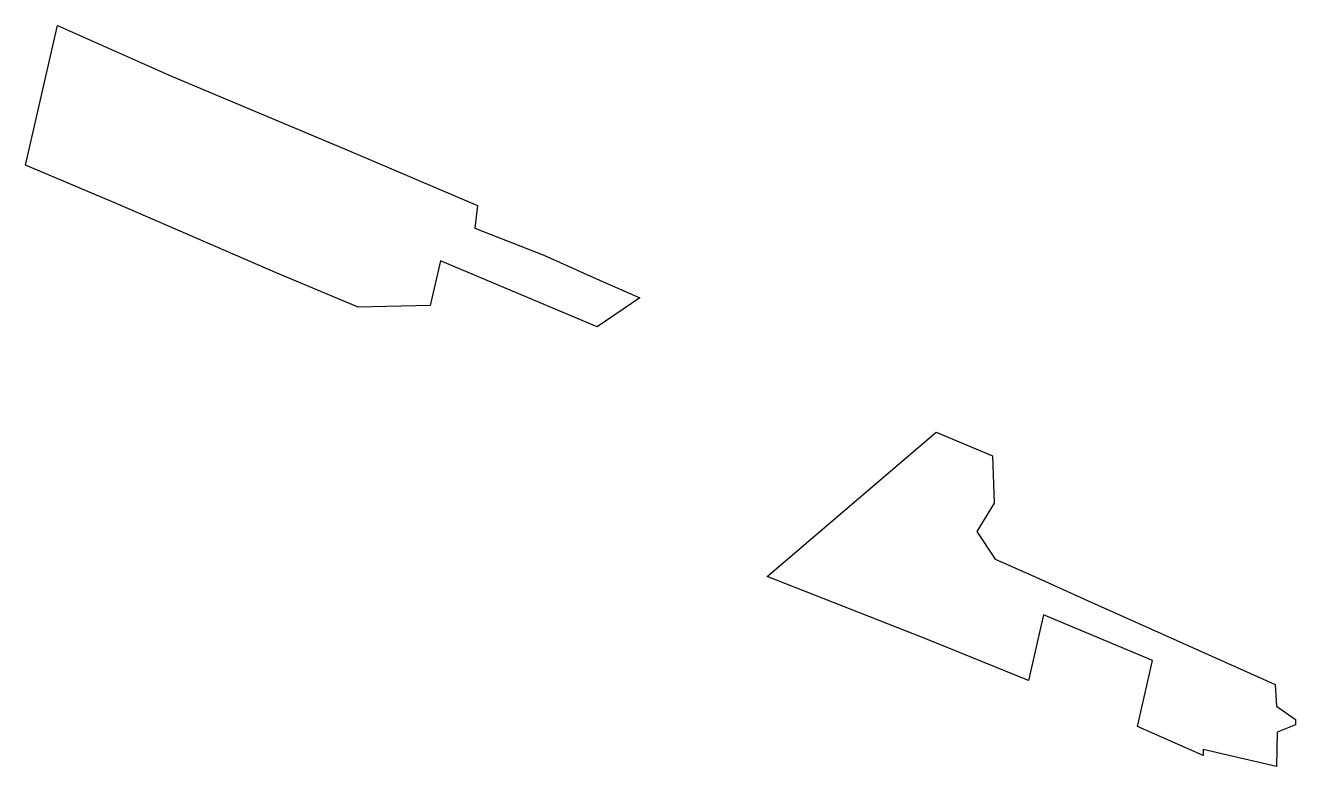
# Model space of a CAD drawing. Header units: metres. Extents: x 257215 to 257725, y 386234 to 386532.
import ezdxf

# ---------------------------------------------------------------- set-up
doc = ezdxf.new("R2010")
doc.units = ezdxf.units.M

msp = doc.modelspace()

# ---------------------------------------------------------------- linework, layer by layer
for points in [[(257444.694606, 386410.460955, -67.054963), (257381.678063, 386436.963088, -64.122614), (257377.56789, 386419.02177, -28.879444), (257348.593182, 386418.338009, -4.597928), (257315.320095, 386432.331284, -3.049631), (257252.049458, 386459.757751, -1.562203), (257214.856103, 386475.399726, 0.168516), (257227.741447, 386531.645538, -110.318392), (257273.639068, 386511.210921, -110.43693), (257345.64686, 386480.921926, -113.777838), (257396.507524, 386459.231085, -115.608215), (257395.532432, 386450.12218, -98.59992), (257423.190845, 386439.289558, -101.311405), (257445.636042, 386429.298277, -101.372595), (257461.750118, 386422.17695, -101.508675), (257444.694606, 386410.460955, -67.054963)], [(257580.916778, 386368.177744, -100.1349), (257603.492699, 386358.564819, -100.974375), (257604.200578, 386339.567212, -67.683922), (257597.228591, 386328.251646, -41.969978), (257604.554746, 386317.021159, -27.788561), (257619.189842, 386310.71272, -28.195989), (257641.959543, 386300.37317, -27.894858), (257717.091965, 386266.730726, -27.747005), (257717.644336, 386258.000976, -12.630183), (257725.252045, 386252.571316, -9.010002), (257725.356904, 386250.424849, -5.268443), (257717.994954, 386247.523722, 5.761294), (257717.73651, 386233.702173, 30.597132), (257688.145356, 386240.560517, 41.929224), (257688.261883, 386238.211545, 46.02236), (257661.842078, 386249.885107, 46.249386), (257667.896724, 386276.31424, -5.666893), (257624.018653, 386294.767529, -3.625114), (257617.964008, 386268.338395, 48.291165), (257576.71167, 386285.050226, 51.346227), (257512.986802, 386310.067888, 57.487723), (257580.916778, 386368.177744, -100.1349)]]:
    msp.add_polyline3d(points)

doc.saveas('drawing.dxf')
